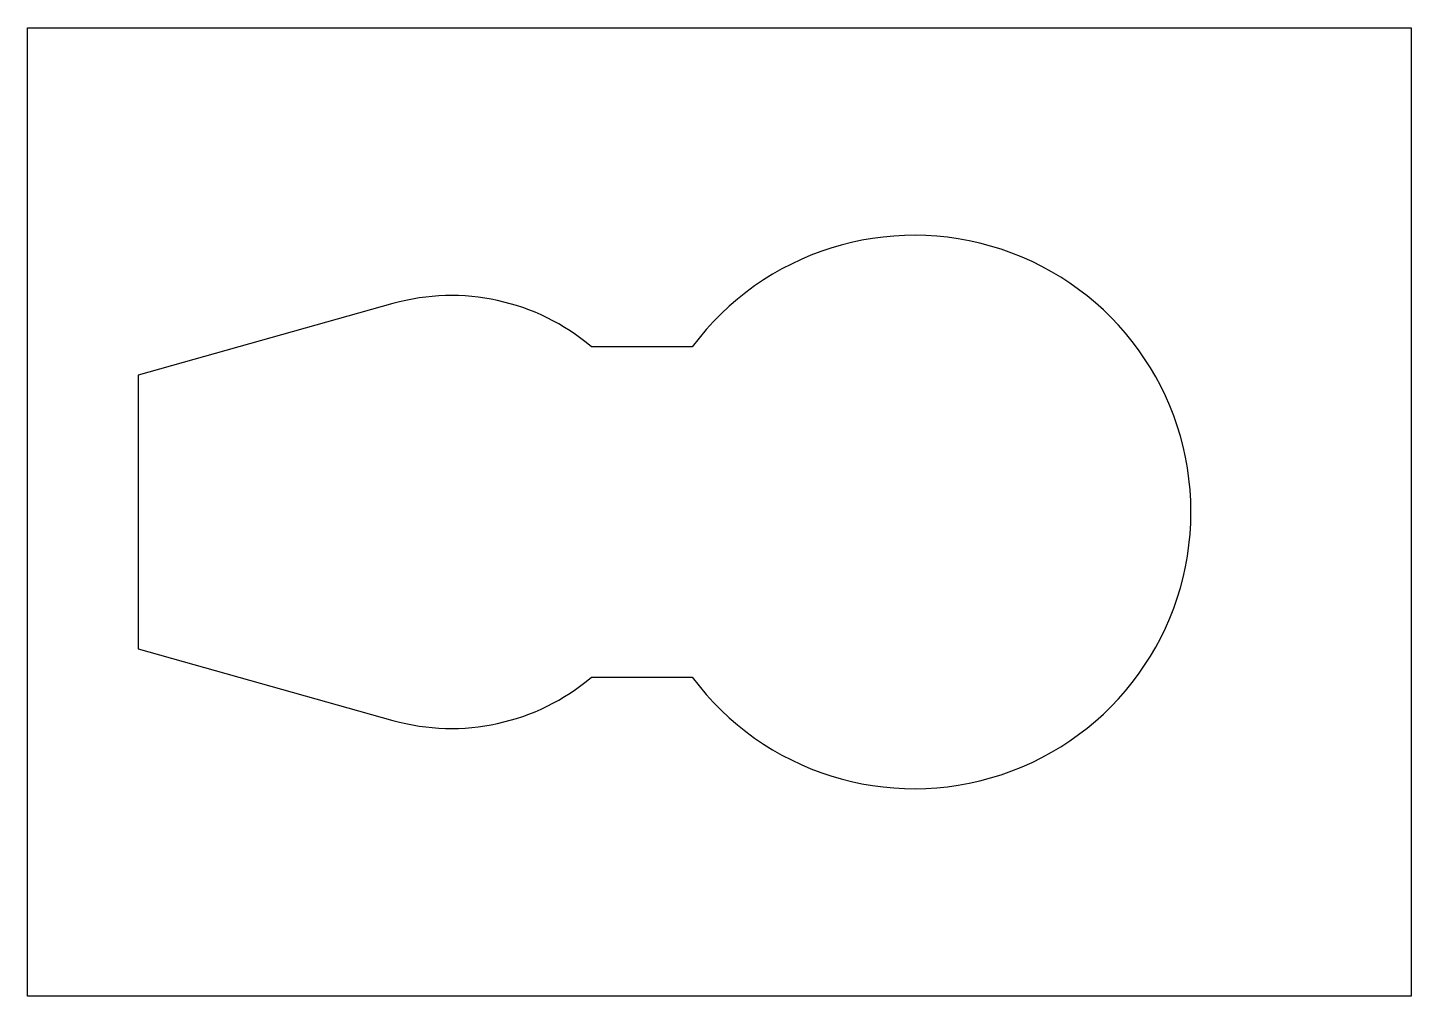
# Model space of a CAD drawing. Header units: millimetres. Extents: x -198 to -98, y 255 to 325.
import ezdxf

# ---------------------------------------------------------------- set-up
doc = ezdxf.new("R2010")
doc.units = ezdxf.units.MM
doc.layers.get('0').update_dxf_attribs({"linetype": 'CONTINUOUS'})

msp = doc.modelspace()

# ---------------------------------------------------------------- linework, layer by layer
msp.add_lwpolyline([(-197.98, 255), (-197.98, 325), (-97.98, 325), (-97.98, 255)], close=True)
msp.add_lwpolyline([(-197.98, 255), (-197.98, 325), (-97.98, 325), (-97.98, 255)], close=True)
msp.add_lwpolyline([(-189.98, 299.9), (-189.98, 280.1), (-171.58, 274.94, 0.249279), (-157.23, 278.07), (-149.95, 278.07, 3.021487), (-149.95, 301.93), (-157.23, 301.93, 0.249279), (-171.58, 305.06)], format="xyb", close=True)
msp.add_lwpolyline([(-189.98, 299.9), (-189.98, 280.1), (-171.58, 274.94, 0.249279), (-157.23, 278.07), (-149.95, 278.07, 3.021487), (-149.95, 301.93), (-157.23, 301.93, 0.249279), (-171.58, 305.06)], format="xyb", close=True)

doc.saveas('drawing.dxf')
